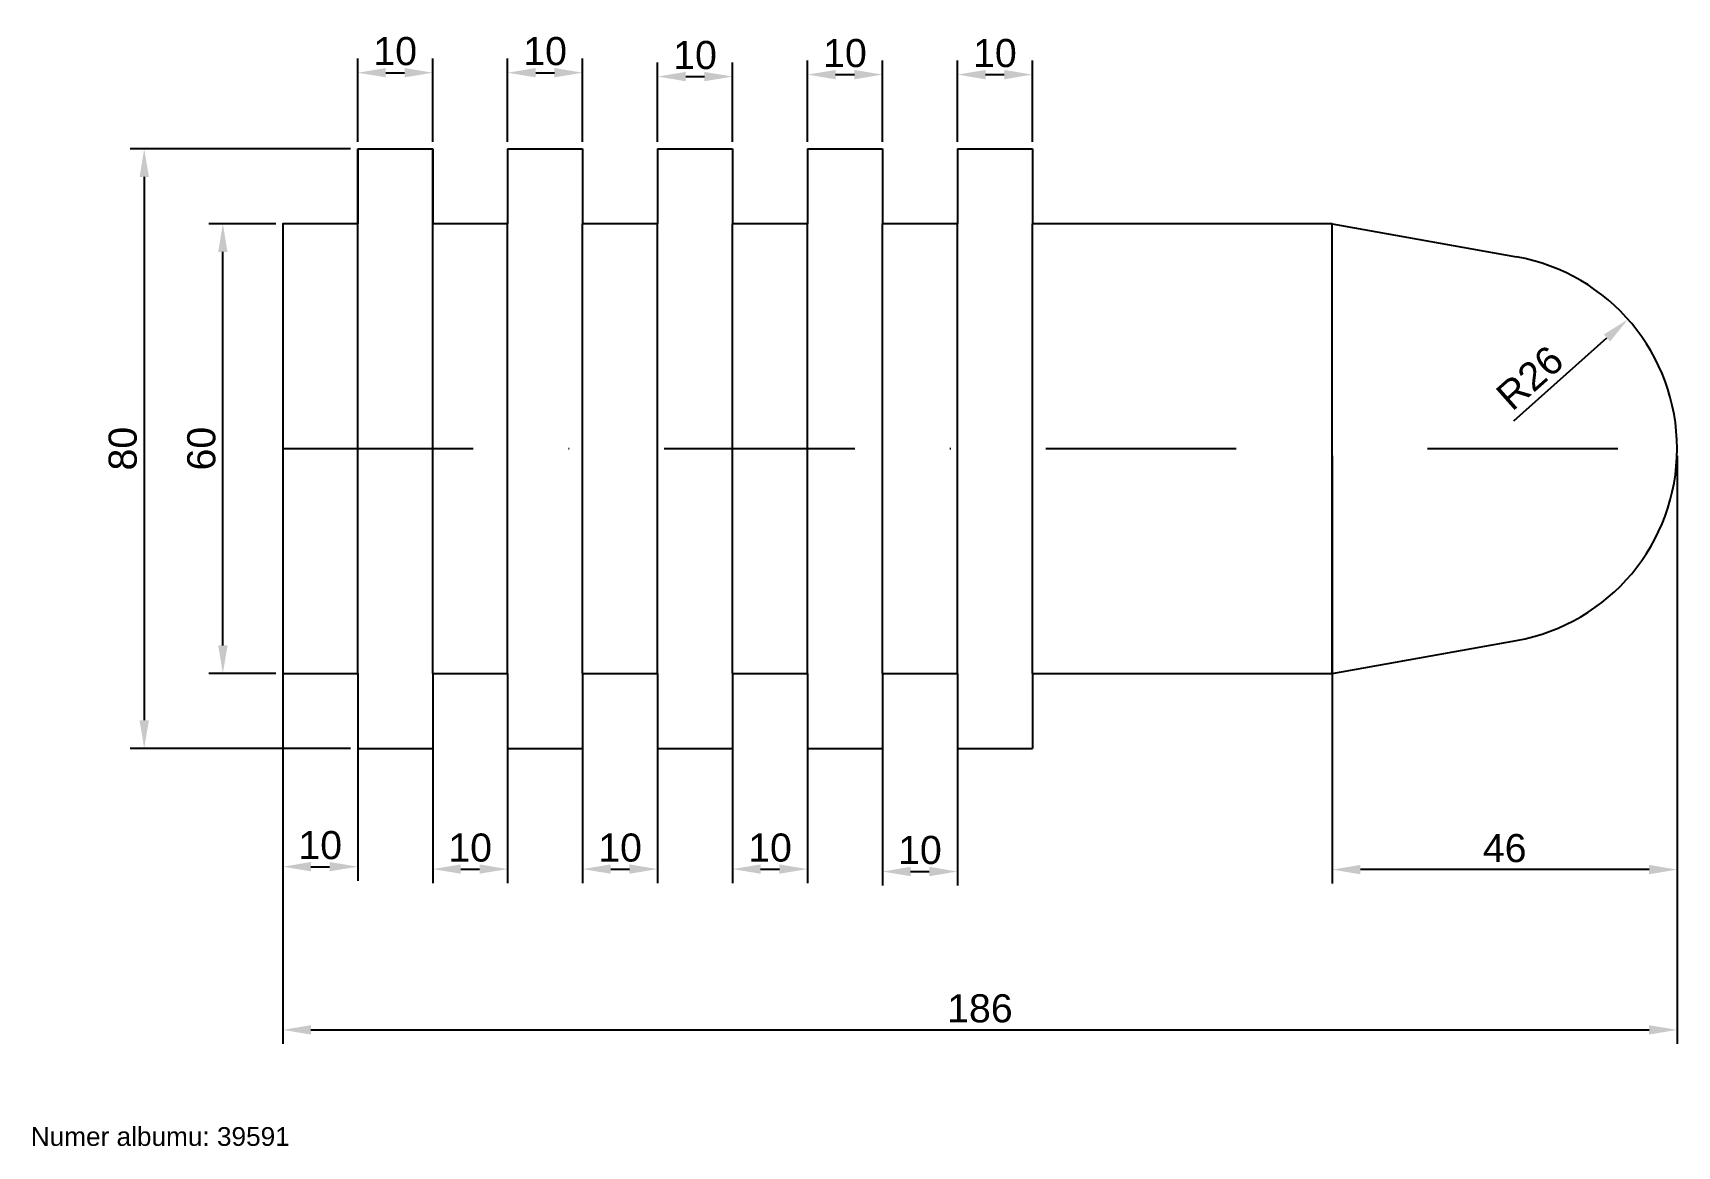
# Model space of a CAD drawing. Header units: millimetres. Extents: x 7 to 226, y 7 to 155.
import ezdxf

# ---------------------------------------------------------------- set-up
doc = ezdxf.new("R2010")
doc.units = ezdxf.units.MM
doc.linetypes.add('KRESKAKROPKAX2', pattern=[50.8, 25.4, -12.7, 0, -12.7])
doc.layers.add('symetria', color=90, linetype='KRESKAKROPKAX2')
doc.layers.add('wymiar', color=10, linetype='Continuous')
doc.styles.get("Standard").update_dxf_attribs({"font": 'arial.ttf'})
doc.dimstyles.new('ISO-25', dxfattribs={"dimscale": 1.5, "dimtxt": 2.5, "dimasz": 2.5, "dimexe": 1.25, "dimexo": 0.625, "dimtad": 1, "dimtxsty": 'Standard', "dimcen": 2.5, "dimadec": 0, "dimazin": 0, "dimtfac": 1, "dimtmove": 0, "dimatfit": 3, "dimfxl": 1, "dimarcsym": 0})

# ---------------------------------------------------------------- blocks, each defined once
blk = doc.blocks.new('*D10')
at = {"layer": 'Defpoints', "color": 0, "transparency": 16777216}
for p in [(40, 100), (226, 100), (226, 22.45)]:
    blk.add_point(p, dxfattribs=at)
at = {"layer": 'wymiar', "color": 0, "lineweight": -2, "transparency": 16777216}
for p, q in [((40, 99.06), (40, 20.57)), ((226, 99.06), (226, 20.57)), ((43.75, 22.45), (222.25, 22.45))]:
    blk.add_line(p, q, dxfattribs=at)
at = {"layer": 'wymiar', "color": 0, "transparency": 16777216}
for points in [[(43.75, 23.07), (43.75, 21.82), (40, 22.45)], [(222.25, 23.07), (222.25, 21.82), (226, 22.45)]]:
    blk.add_solid(points, dxfattribs=at)
at = {"layer": 'wymiar', "color": 0, "transparency": 16777216, "insert": (133, 25.3), "char_height": 3.75, "attachment_point": 5}
blk.add_mtext('186', dxfattribs=at)
blk = doc.blocks.new('*D11')
at = {"layer": 'Defpoints', "color": 0, "transparency": 16777216}
for p in [(32.01, 130), (40, 130), (40, 70)]:
    blk.add_point(p, dxfattribs=at)
at = {"layer": 'wymiar', "color": 0, "lineweight": -2, "transparency": 16777216}
for p, q in [((39.06, 130), (30.14, 130)), ((32.01, 73.75), (32.01, 126.25)), ((39.06, 70), (30.14, 70))]:
    blk.add_line(p, q, dxfattribs=at)
at = {"layer": 'wymiar', "color": 0, "transparency": 16777216}
for points in [[(31.39, 126.25), (32.64, 126.25), (32.01, 130)], [(31.39, 73.75), (32.64, 73.75), (32.01, 70)]]:
    blk.add_solid(points, dxfattribs=at)
at = {"layer": 'wymiar', "color": 0, "transparency": 16777216, "insert": (29.16, 100), "char_height": 3.75, "attachment_point": 5, "rotation": 90}
blk.add_mtext('60', dxfattribs=at)
blk = doc.blocks.new('*D12')
at = {"layer": 'Defpoints', "color": 0, "transparency": 16777216}
for p in [(50, 140), (21.52, 60), (50, 60)]:
    blk.add_point(p, dxfattribs=at)
at = {"layer": 'wymiar', "color": 0, "lineweight": -2, "transparency": 16777216}
for p, q in [((49.06, 140), (19.65, 140)), ((21.52, 136.25), (21.52, 63.75)), ((49.06, 60), (19.65, 60))]:
    blk.add_line(p, q, dxfattribs=at)
at = {"layer": 'wymiar', "color": 0, "transparency": 16777216}
for points in [[(20.9, 136.25), (22.15, 136.25), (21.52, 140)], [(20.9, 63.75), (22.15, 63.75), (21.52, 60)]]:
    blk.add_solid(points, dxfattribs=at)
at = {"layer": 'wymiar', "color": 0, "transparency": 16777216, "insert": (18.67, 100), "char_height": 3.75, "attachment_point": 5, "rotation": 90}
blk.add_mtext('80', dxfattribs=at)
blk = doc.blocks.new('*D13')
at = {"layer": 'Defpoints', "color": 0, "transparency": 16777216}
for p in [(40, 70), (50, 70), (50, 44.22)]:
    blk.add_point(p, dxfattribs=at)
at = {"layer": 'wymiar', "color": 0, "lineweight": -2, "transparency": 16777216}
for p, q in [((40, 69.06), (40, 42.35)), ((50, 69.06), (50, 42.35)), ((43.75, 44.22), (46.25, 44.22))]:
    blk.add_line(p, q, dxfattribs=at)
at = {"layer": 'wymiar', "color": 0, "transparency": 16777216}
for points in [[(43.75, 44.85), (43.75, 43.6), (40, 44.22)], [(46.25, 44.85), (46.25, 43.6), (50, 44.22)]]:
    blk.add_solid(points, dxfattribs=at)
at = {"layer": 'wymiar', "color": 0, "transparency": 16777216, "insert": (45, 47.08), "char_height": 3.75, "attachment_point": 5}
blk.add_mtext('10', dxfattribs=at)
blk = doc.blocks.new('*D14')
at = {"layer": 'Defpoints', "color": 0, "transparency": 16777216}
for p in [(60, 70), (70, 70), (70, 43.9)]:
    blk.add_point(p, dxfattribs=at)
at = {"layer": 'wymiar', "color": 0, "lineweight": -2, "transparency": 16777216}
for p, q in [((60, 69.06), (60, 42.03)), ((70, 69.06), (70, 42.03)), ((63.75, 43.9), (66.25, 43.9))]:
    blk.add_line(p, q, dxfattribs=at)
at = {"layer": 'wymiar', "color": 0, "transparency": 16777216}
for points in [[(63.75, 44.53), (63.75, 43.28), (60, 43.9)], [(66.25, 44.53), (66.25, 43.28), (70, 43.9)]]:
    blk.add_solid(points, dxfattribs=at)
at = {"layer": 'wymiar', "color": 0, "transparency": 16777216, "insert": (65, 46.75), "char_height": 3.75, "attachment_point": 5}
blk.add_mtext('10', dxfattribs=at)
blk = doc.blocks.new('*D15')
at = {"layer": 'Defpoints', "color": 0, "transparency": 16777216}
for p in [(80, 70), (90, 70), (90, 43.9)]:
    blk.add_point(p, dxfattribs=at)
at = {"layer": 'wymiar', "color": 0, "lineweight": -2, "transparency": 16777216}
for p, q in [((80, 69.06), (80, 42.03)), ((90, 69.06), (90, 42.03)), ((83.75, 43.9), (86.25, 43.9))]:
    blk.add_line(p, q, dxfattribs=at)
at = {"layer": 'wymiar', "color": 0, "transparency": 16777216}
for points in [[(83.75, 44.53), (83.75, 43.28), (80, 43.9)], [(86.25, 44.53), (86.25, 43.28), (90, 43.9)]]:
    blk.add_solid(points, dxfattribs=at)
at = {"layer": 'wymiar', "color": 0, "transparency": 16777216, "insert": (85, 46.75), "char_height": 3.75, "attachment_point": 5}
blk.add_mtext('10', dxfattribs=at)
blk = doc.blocks.new('*D16')
at = {"layer": 'Defpoints', "color": 0, "transparency": 16777216}
for p in [(100, 70), (110, 70), (110, 43.9)]:
    blk.add_point(p, dxfattribs=at)
at = {"layer": 'wymiar', "color": 0, "lineweight": -2, "transparency": 16777216}
for p, q in [((100, 69.06), (100, 42.03)), ((110, 69.06), (110, 42.03)), ((103.75, 43.9), (106.25, 43.9))]:
    blk.add_line(p, q, dxfattribs=at)
at = {"layer": 'wymiar', "color": 0, "transparency": 16777216}
for points in [[(103.75, 44.53), (103.75, 43.28), (100, 43.9)], [(106.25, 44.53), (106.25, 43.28), (110, 43.9)]]:
    blk.add_solid(points, dxfattribs=at)
at = {"layer": 'wymiar', "color": 0, "transparency": 16777216, "insert": (105, 46.75), "char_height": 3.75, "attachment_point": 5}
blk.add_mtext('10', dxfattribs=at)
blk = doc.blocks.new('*D17')
at = {"layer": 'Defpoints', "color": 0, "transparency": 16777216}
for p in [(120, 70), (130, 70), (130, 43.58)]:
    blk.add_point(p, dxfattribs=at)
at = {"layer": 'wymiar', "color": 0, "lineweight": -2, "transparency": 16777216}
for p, q in [((120, 69.06), (120, 41.7)), ((130, 69.06), (130, 41.7)), ((123.75, 43.58), (126.25, 43.58))]:
    blk.add_line(p, q, dxfattribs=at)
at = {"layer": 'wymiar', "color": 0, "transparency": 16777216}
for points in [[(123.75, 44.2), (123.75, 42.95), (120, 43.58)], [(126.25, 44.2), (126.25, 42.95), (130, 43.58)]]:
    blk.add_solid(points, dxfattribs=at)
at = {"layer": 'wymiar', "color": 0, "transparency": 16777216, "insert": (125, 46.43), "char_height": 3.75, "attachment_point": 5}
blk.add_mtext('10', dxfattribs=at)
blk = doc.blocks.new('*D18')
at = {"layer": 'Defpoints', "color": 0, "transparency": 16777216}
for p in [(60, 150.16), (50, 140), (60, 140)]:
    blk.add_point(p, dxfattribs=at)
at = {"layer": 'wymiar', "color": 0, "lineweight": -2, "transparency": 16777216}
for p, q in [((50, 140.94), (50, 152.04)), ((60, 140.94), (60, 152.04)), ((53.75, 150.16), (56.25, 150.16))]:
    blk.add_line(p, q, dxfattribs=at)
at = {"layer": 'wymiar', "color": 0, "transparency": 16777216}
for points in [[(53.75, 150.79), (53.75, 149.54), (50, 150.16)], [(56.25, 150.79), (56.25, 149.54), (60, 150.16)]]:
    blk.add_solid(points, dxfattribs=at)
at = {"layer": 'wymiar', "color": 0, "transparency": 16777216, "insert": (55, 153.02), "char_height": 3.75, "attachment_point": 5}
blk.add_mtext('10', dxfattribs=at)
blk = doc.blocks.new('*D19')
at = {"layer": 'Defpoints', "color": 0, "transparency": 16777216}
for p in [(80, 150.16), (70, 140), (80, 140)]:
    blk.add_point(p, dxfattribs=at)
at = {"layer": 'wymiar', "color": 0, "lineweight": -2, "transparency": 16777216}
for p, q in [((70, 140.94), (70, 152.04)), ((80, 140.94), (80, 152.04)), ((73.75, 150.16), (76.25, 150.16))]:
    blk.add_line(p, q, dxfattribs=at)
at = {"layer": 'wymiar', "color": 0, "transparency": 16777216}
for points in [[(73.75, 150.79), (73.75, 149.54), (70, 150.16)], [(76.25, 150.79), (76.25, 149.54), (80, 150.16)]]:
    blk.add_solid(points, dxfattribs=at)
at = {"layer": 'wymiar', "color": 0, "transparency": 16777216, "insert": (75, 153.02), "char_height": 3.75, "attachment_point": 5}
blk.add_mtext('10', dxfattribs=at)
blk = doc.blocks.new('*D20')
at = {"layer": 'Defpoints', "color": 0, "transparency": 16777216}
for p in [(100, 149.65), (90, 140), (100, 140)]:
    blk.add_point(p, dxfattribs=at)
at = {"layer": 'wymiar', "color": 0, "lineweight": -2, "transparency": 16777216}
for p, q in [((90, 140.94), (90, 151.52)), ((100, 140.94), (100, 151.52)), ((93.75, 149.65), (96.25, 149.65))]:
    blk.add_line(p, q, dxfattribs=at)
at = {"layer": 'wymiar', "color": 0, "transparency": 16777216}
for points in [[(93.75, 150.27), (93.75, 149.02), (90, 149.65)], [(96.25, 150.27), (96.25, 149.02), (100, 149.65)]]:
    blk.add_solid(points, dxfattribs=at)
at = {"layer": 'wymiar', "color": 0, "transparency": 16777216, "insert": (95, 152.5), "char_height": 3.75, "attachment_point": 5}
blk.add_mtext('10', dxfattribs=at)
blk = doc.blocks.new('*D21')
at = {"layer": 'Defpoints', "color": 0, "transparency": 16777216}
for p in [(120, 149.91), (110, 140), (120, 140)]:
    blk.add_point(p, dxfattribs=at)
at = {"layer": 'wymiar', "color": 0, "lineweight": -2, "transparency": 16777216}
for p, q in [((110, 140.94), (110, 151.78)), ((120, 140.94), (120, 151.78)), ((113.75, 149.91), (116.25, 149.91))]:
    blk.add_line(p, q, dxfattribs=at)
at = {"layer": 'wymiar', "color": 0, "transparency": 16777216}
for points in [[(113.75, 150.53), (113.75, 149.28), (110, 149.91)], [(116.25, 150.53), (116.25, 149.28), (120, 149.91)]]:
    blk.add_solid(points, dxfattribs=at)
at = {"layer": 'wymiar', "color": 0, "transparency": 16777216, "insert": (115, 152.76), "char_height": 3.75, "attachment_point": 5}
blk.add_mtext('10', dxfattribs=at)
blk = doc.blocks.new('*D22')
at = {"layer": 'Defpoints', "color": 0, "transparency": 16777216}
for p in [(140, 149.91), (130, 140), (140, 140)]:
    blk.add_point(p, dxfattribs=at)
at = {"layer": 'wymiar', "color": 0, "lineweight": -2, "transparency": 16777216}
for p, q in [((130, 140.94), (130, 151.78)), ((140, 140.94), (140, 151.78)), ((133.75, 149.91), (136.25, 149.91))]:
    blk.add_line(p, q, dxfattribs=at)
at = {"layer": 'wymiar', "color": 0, "transparency": 16777216}
for points in [[(133.75, 150.53), (133.75, 149.28), (130, 149.91)], [(136.25, 150.53), (136.25, 149.28), (140, 149.91)]]:
    blk.add_solid(points, dxfattribs=at)
at = {"layer": 'wymiar', "color": 0, "transparency": 16777216, "insert": (135, 152.76), "char_height": 3.75, "attachment_point": 5}
blk.add_mtext('10', dxfattribs=at)
blk = doc.blocks.new('*D23')
at = {"layer": 'Defpoints', "color": 0, "transparency": 16777216}
for p in [(219.45, 117.26), (200, 100)]:
    blk.add_point(p, dxfattribs=at)
at = {"layer": 'wymiar', "color": 0, "lineweight": -2, "transparency": 16777216}
blk.add_line((204.2, 103.73), (216.64, 114.77), dxfattribs=at)
at = {"layer": 'wymiar', "color": 0, "transparency": 16777216}
blk.add_solid([(216.23, 115.24), (217.06, 114.3), (219.45, 117.26)], dxfattribs=at)
at = {"layer": 'wymiar', "color": 0, "transparency": 16777216, "insert": (206.36, 109.45), "char_height": 3.75, "attachment_point": 5, "rotation": 41.5887}
blk.add_mtext('R26', dxfattribs=at)
blk = doc.blocks.new('*D24')
at = {"layer": 'Defpoints', "color": 0, "transparency": 16777216}
for p in [(180, 100), (226, 100), (180, 43.83)]:
    blk.add_point(p, dxfattribs=at)
at = {"layer": 'wymiar', "color": 0, "lineweight": -2, "transparency": 16777216}
for p, q in [((180, 99.06), (180, 41.96)), ((226, 99.06), (226, 41.96)), ((222.25, 43.83), (183.75, 43.83))]:
    blk.add_line(p, q, dxfattribs=at)
at = {"layer": 'wymiar', "color": 0, "transparency": 16777216}
for points in [[(183.75, 44.46), (183.75, 43.21), (180, 43.83)], [(222.25, 44.46), (222.25, 43.21), (226, 43.83)]]:
    blk.add_solid(points, dxfattribs=at)
at = {"layer": 'wymiar', "color": 0, "transparency": 16777216, "insert": (203, 46.68), "char_height": 3.75, "attachment_point": 5}
blk.add_mtext('46', dxfattribs=at)

msp = doc.modelspace()

# ---------------------------------------------------------------- linework, layer by layer
for p, q in [((50, 140), (60, 140)), ((50, 130), (50, 140)), ((50, 140), (50, 130)), ((60, 130), (60, 140)), ((60, 140), (60, 130)), ((70, 140), (70, 130)), ((70, 140), (80, 140)), ((80, 140), (80, 130)), ((90, 140), (90, 130)), ((90, 140), (100, 140)), ((100, 140), (100, 130)), ((110, 140), (110, 130)), ((110, 140), (120, 140)), ((120, 140), (120, 130)), ((130, 140), (130, 130)), ((130, 140), (140, 140)), ((140, 140), (140, 130)), ((50, 70), (50, 130)), ((60, 70), (60, 130)), ((70, 70), (70, 130)), ((80, 70), (80, 130)), ((90, 70), (90, 130)), ((100, 70), (100, 130)), ((110, 70), (110, 130)), ((120, 70), (120, 130)), ((130, 70), (130, 130)), ((140, 70), (140, 130)), ((180, 130), (204.588, 125.592)), ((180, 70), (204.588, 74.408)), ((50, 70), (50, 60)), ((60, 70), (60, 60)), ((70, 70), (70, 60)), ((80, 70), (80, 60)), ((90, 70), (90, 60)), ((100, 70), (100, 60)), ((110, 70), (110, 60)), ((120, 70), (120, 60)), ((130, 70), (130, 60)), ((140, 70), (140, 60)), ((50, 60), (60, 60)), ((70, 60), (80, 60)), ((90, 60), (100, 60)), ((110, 60), (120, 60)), ((130, 60), (140, 60))]:
    msp.add_line(p, q)
for points in [[(50, 130), (40, 130), (40, 70), (50, 70)], [(70, 130), (60, 130)], [(90, 130), (80, 130)], [(110, 130), (100, 130)], [(130, 130), (120, 130)], [(140, 70), (180, 70), (180, 130), (140, 130)], [(60, 70), (70, 70)], [(80, 70), (90, 70)], [(100, 70), (110, 70)], [(120, 70), (130, 70)]]:
    msp.add_lwpolyline(points)
msp.add_arc((200, 100), 26, 280.16371, 79.83629)
at = {"layer": 'symetria'}
msp.add_line((40, 100), (226, 100), dxfattribs=at)

# ---------------------------------------------------------------- texts
at = {"insert": (6.384, 9.472), "char_height": 2.5, "attachment_point": 1}
msp.add_mtext_dynamic_manual_height_columns('Numer albumu: 39591', width=52.9965, gutter_width=12.5, heights=[0], dxfattribs=at)

# ---------------------------------------------------------------- dimensions: what is measured, and where the dimension line sits
at = {"layer": 'wymiar'}
for p1, p2, distance, picture, middle in [((50, 140), (60, 140), 10.164, '*D18', (55, 153.016)), ((70, 140), (80, 140), 10.164, '*D19', (75, 153.016)), ((90, 140), (100, 140), 9.648, '*D20', (95, 152.5)), ((110, 140), (120, 140), 9.906, '*D21', (115, 152.758)), ((130, 140), (140, 140), 9.906, '*D22', (135, 152.758)), ((50, 140), (50, 60), -28.479, '*D12', (18.669, 100)), ((40, 70), (40, 130), 7.986, '*D11', (29.162, 100)), ((40, 100), (226, 100), -77.553, '*D10', (133, 25.299)), ((40, 70), (50, 70), -25.775, '*D13', (45, 47.077)), ((60, 70), (70, 70), -26.098, '*D14', (65, 46.754)), ((80, 70), (90, 70), -26.098, '*D15', (85, 46.754)), ((100, 70), (110, 70), -26.098, '*D16', (105, 46.754)), ((120, 70), (130, 70), -26.42, '*D17', (125, 46.432))]:
    dim = msp.add_aligned_dim(p1=p1, p2=p2, distance=distance, dimstyle='ISO-25', dxfattribs=at)
    dim.commit()
    dim.dimension.update_dxf_attribs({"geometry": picture, "text_midpoint": middle})
dim = msp.add_radius_dim(center=(200, 100), mpoint=(219.446, 117.258), dimstyle='ISO-25', dxfattribs=at)
dim.commit()
dim.dimension.update_dxf_attribs({"geometry": '*D23', "text_midpoint": (208.249, 107.321), "dimtype": 164})
dim = msp.add_linear_dim(base=(180, 43.832), p1=(226, 100), p2=(180, 100), dimstyle='ISO-25', dxfattribs=at)
dim.commit()
dim.dimension.update_dxf_attribs({"geometry": '*D24', "text_midpoint": (203, 46.684)})

doc.saveas('drawing.dxf')
